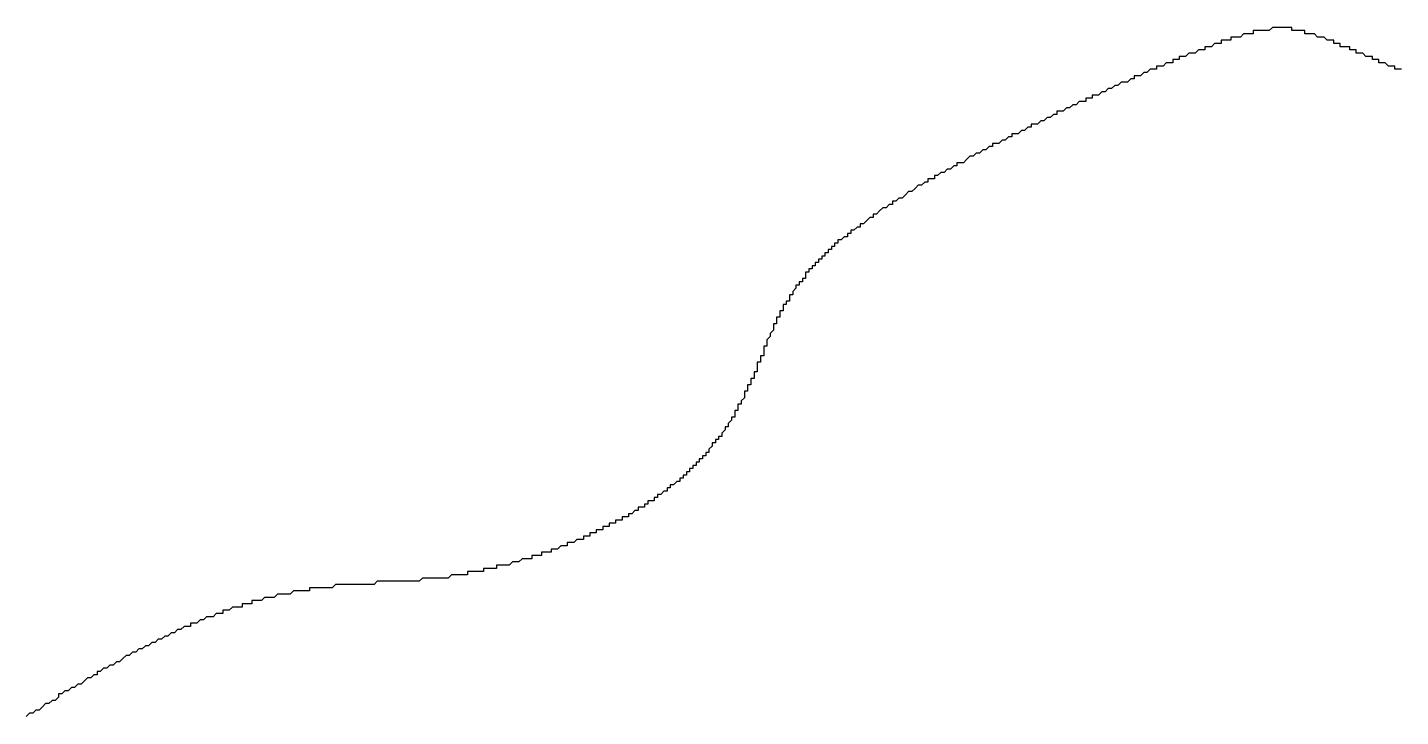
# Model space of a CAD drawing. Header units: millimetres. Extents: x 289 to 9778, y -894 to 6380.
# Drawn here: x 7125.904 to 7130.168, y -366.723 to -364.583 of the extents above; entities that cross this region are included whole.
import ezdxf

# ---------------------------------------------------------------- set-up
doc = ezdxf.new("R2010")
doc.units = ezdxf.units.MM

msp = doc.modelspace()

# ---------------------------------------------------------------- linework, layer by layer
msp.add_polyline3d([(7130.1701, -364.7125, 0), (7130.1601, -364.7125, 0), (7130.1601, -364.7125, 0), (7130.1501, -364.7125, 0), (7130.1501, -364.7025, 0), (7130.1401, -364.7025, 0), (7130.1401, -364.7025, 0), (7130.1301, -364.7025, 0), (7130.1301, -364.7025, 0), (7130.1201, -364.6925, 0), (7130.1201, -364.6925, 0), (7130.1201, -364.6925, 0), (7130.1101, -364.6925, 0), (7130.1101, -364.6925, 0), (7130.1001, -364.6925, 0), (7130.1001, -364.6825, 0), (7130.0901, -364.6825, 0), (7130.0901, -364.6825, 0), (7130.0901, -364.6825, 0), (7130.0801, -364.6825, 0), (7130.0801, -364.6725, 0), (7130.0701, -364.6725, 0), (7130.0701, -364.6725, 0), (7130.0601, -364.6725, 0), (7130.0601, -364.6725, 0), (7130.0601, -364.6725, 0), (7130.0501, -364.6625, 0), (7130.0501, -364.6625, 0), (7130.0401, -364.6625, 0), (7130.0401, -364.6625, 0), (7130.0401, -364.6625, 0), (7130.0301, -364.6625, 0), (7130.0301, -364.6525, 0), (7130.0201, -364.6525, 0), (7130.0201, -364.6525, 0), (7130.0201, -364.6525, 0), (7130.0101, -364.6525, 0), (7130.0101, -364.6525, 0), (7130.0101, -364.6425, 0), (7130.0001, -364.6425, 0), (7130.0001, -364.6425, 0), (7130.0001, -364.6425, 0), (7129.9901, -364.6425, 0), (7129.9901, -364.6425, 0), (7129.9801, -364.6425, 0), (7129.9801, -364.6325, 0), (7129.9801, -364.6325, 0), (7129.9701, -364.6325, 0), (7129.9701, -364.6325, 0), (7129.9701, -364.6325, 0), (7129.9601, -364.6325, 0), (7129.9601, -364.6325, 0), (7129.9601, -364.6225, 0), (7129.9501, -364.6225, 0), (7129.9501, -364.6225, 0), (7129.9501, -364.6225, 0), (7129.9401, -364.6225, 0), (7129.9401, -364.6225, 0), (7129.9401, -364.6225, 0), (7129.9401, -364.6225, 0), (7129.9301, -364.6125, 0), (7129.9301, -364.6125, 0), (7129.9301, -364.6125, 0), (7129.9201, -364.6125, 0), (7129.9201, -364.6125, 0), (7129.9201, -364.6125, 0), (7129.9101, -364.6125, 0), (7129.9101, -364.6125, 0), (7129.9101, -364.6125, 0), (7129.9101, -364.6125, 0), (7129.9001, -364.6025, 0), (7129.9001, -364.6025, 0), (7129.9001, -364.6025, 0), (7129.9001, -364.6025, 0), (7129.8901, -364.6025, 0), (7129.8901, -364.6025, 0), (7129.8901, -364.6025, 0), (7129.8901, -364.6025, 0), (7129.8801, -364.6025, 0), (7129.8801, -364.6025, 0), (7129.8801, -364.6025, 0), (7129.8801, -364.6025, 0), (7129.8701, -364.6025, 0), (7129.8701, -364.5925, 0), (7129.8701, -364.5925, 0), (7129.8701, -364.5925, 0), (7129.8601, -364.5925, 0), (7129.8601, -364.5925, 0), (7129.8601, -364.5925, 0), (7129.8601, -364.5925, 0), (7129.8601, -364.5925, 0), (7129.8501, -364.5925, 0), (7129.8501, -364.5925, 0), (7129.8501, -364.5925, 0), (7129.8501, -364.5925, 0), (7129.8501, -364.5925, 0), (7129.8401, -364.5925, 0), (7129.8401, -364.5925, 0), (7129.8401, -364.5925, 0), (7129.8401, -364.5925, 0), (7129.8401, -364.5925, 0), (7129.8301, -364.5925, 0), (7129.8301, -364.5925, 0), (7129.8301, -364.5925, 0), (7129.8301, -364.5925, 0), (7129.8301, -364.5925, 0), (7129.8301, -364.5825, 0), (7129.8201, -364.5825, 0), (7129.8201, -364.5825, 0), (7129.8201, -364.5825, 0), (7129.8201, -364.5825, 0), (7129.8201, -364.5825, 0), (7129.8101, -364.5825, 0), (7129.8101, -364.5825, 0), (7129.8101, -364.5825, 0), (7129.8101, -364.5825, 0), (7129.8101, -364.5825, 0), (7129.8101, -364.5825, 0), (7129.8001, -364.5825, 0), (7129.8001, -364.5825, 0), (7129.8001, -364.5825, 0), (7129.8001, -364.5825, 0), (7129.8001, -364.5825, 0), (7129.8001, -364.5825, 0), (7129.7901, -364.5825, 0), (7129.7901, -364.5825, 0), (7129.7901, -364.5825, 0), (7129.7901, -364.5825, 0), (7129.7901, -364.5825, 0), (7129.7801, -364.5825, 0), (7129.7801, -364.5825, 0), (7129.7801, -364.5825, 0), (7129.7801, -364.5825, 0), (7129.7801, -364.5825, 0), (7129.7701, -364.5825, 0), (7129.7701, -364.5825, 0), (7129.7701, -364.5825, 0), (7129.7701, -364.5825, 0), (7129.7701, -364.5825, 0), (7129.7601, -364.5925, 0), (7129.7601, -364.5925, 0), (7129.7601, -364.5925, 0), (7129.7601, -364.5925, 0), (7129.7601, -364.5925, 0), (7129.7501, -364.5925, 0), (7129.7501, -364.5925, 0), (7129.7501, -364.5925, 0), (7129.7501, -364.5925, 0), (7129.7401, -364.5925, 0), (7129.7401, -364.5925, 0), (7129.7401, -364.5925, 0), (7129.7401, -364.5925, 0), (7129.7301, -364.5925, 0), (7129.7301, -364.5925, 0), (7129.7301, -364.5925, 0), (7129.7301, -364.5925, 0), (7129.7201, -364.5925, 0), (7129.7201, -364.5925, 0), (7129.7201, -364.5925, 0), (7129.7201, -364.5925, 0), (7129.7101, -364.5925, 0), (7129.7101, -364.6025, 0), (7129.7101, -364.6025, 0), (7129.7001, -364.6025, 0), (7129.7001, -364.6025, 0), (7129.7001, -364.6025, 0), (7129.6901, -364.6025, 0), (7129.6901, -364.6025, 0), (7129.6901, -364.6025, 0), (7129.6901, -364.6025, 0), (7129.6801, -364.6025, 0), (7129.6801, -364.6025, 0), (7129.6801, -364.6025, 0), (7129.6701, -364.6125, 0), (7129.6701, -364.6125, 0), (7129.6701, -364.6125, 0), (7129.6601, -364.6125, 0), (7129.6601, -364.6125, 0), (7129.6501, -364.6125, 0), (7129.6501, -364.6125, 0), (7129.6501, -364.6125, 0), (7129.6401, -364.6125, 0), (7129.6401, -364.6225, 0), (7129.6401, -364.6225, 0), (7129.6301, -364.6225, 0), (7129.6301, -364.6225, 0), (7129.6201, -364.6225, 0), (7129.6201, -364.6225, 0), (7129.6201, -364.6225, 0), (7129.6101, -364.6225, 0), (7129.6101, -364.6325, 0), (7129.6001, -364.6325, 0), (7129.6001, -364.6325, 0), (7129.6001, -364.6325, 0), (7129.5901, -364.6325, 0), (7129.5901, -364.6325, 0), (7129.5801, -364.6425, 0), (7129.5801, -364.6425, 0), (7129.5701, -364.6425, 0), (7129.5701, -364.6425, 0), (7129.5601, -364.6425, 0), (7129.5601, -364.6425, 0), (7129.5601, -364.6525, 0), (7129.5501, -364.6525, 0), (7129.5501, -364.6525, 0), (7129.5401, -364.6525, 0), (7129.5401, -364.6525, 0), (7129.5301, -364.6625, 0), (7129.5301, -364.6625, 0), (7129.5201, -364.6625, 0), (7129.5201, -364.6625, 0), (7129.5101, -364.6625, 0), (7129.5001, -364.6725, 0), (7129.5001, -364.6725, 0), (7129.4901, -364.6725, 0), (7129.4901, -364.6725, 0), (7129.4801, -364.6725, 0), (7129.4801, -364.6825, 0), (7129.4701, -364.6825, 0), (7129.4701, -364.6825, 0), (7129.4601, -364.6825, 0), (7129.4601, -364.6925, 0), (7129.4501, -364.6925, 0), (7129.4401, -364.6925, 0), (7129.4401, -364.6925, 0), (7129.4301, -364.7025, 0), (7129.4301, -364.7025, 0), (7129.4201, -364.7025, 0), (7129.4101, -364.7025, 0), (7129.4101, -364.7125, 0), (7129.4001, -364.7125, 0), (7129.4001, -364.7125, 0), (7129.3901, -364.7125, 0), (7129.3801, -364.7225, 0), (7129.3801, -364.7225, 0), (7129.3701, -364.7225, 0), (7129.3601, -364.7325, 0), (7129.3601, -364.7325, 0), (7129.3501, -364.7325, 0), (7129.3401, -364.7325, 0), (7129.3401, -364.7425, 0), (7129.3301, -364.7425, 0), (7129.3301, -364.7425, 0), (7129.3201, -364.7525, 0), (7129.3101, -364.7525, 0), (7129.3001, -364.7525, 0), (7129.3001, -364.7525, 0), (7129.2901, -364.7625, 0), (7129.2801, -364.7625, 0), (7129.2801, -364.7625, 0), (7129.2701, -364.7725, 0), (7129.2601, -364.7725, 0), (7129.2601, -364.7725, 0), (7129.2501, -364.7825, 0), (7129.2401, -364.7825, 0), (7129.2401, -364.7825, 0), (7129.2301, -364.7925, 0), (7129.2201, -364.7925, 0), (7129.2101, -364.7925, 0), (7129.2101, -364.8025, 0), (7129.2001, -364.8025, 0), (7129.1901, -364.8025, 0), (7129.1901, -364.8125, 0), (7129.1801, -364.8125, 0), (7129.1701, -364.8125, 0), (7129.1601, -364.8225, 0), (7129.1601, -364.8225, 0), (7129.1501, -364.8225, 0), (7129.1401, -364.8325, 0), (7129.1301, -364.8325, 0), (7129.1301, -364.8325, 0), (7129.1201, -364.8425, 0), (7129.1101, -364.8425, 0), (7129.1001, -364.8425, 0), (7129.1001, -364.8525, 0), (7129.0901, -364.8525, 0), (7129.0801, -364.8625, 0), (7129.0801, -364.8625, 0), (7129.0701, -364.8625, 0), (7129.0601, -364.8725, 0), (7129.0501, -364.8725, 0), (7129.0501, -364.8725, 0), (7129.0401, -364.8825, 0), (7129.0301, -364.8825, 0), (7129.0201, -364.8825, 0), (7129.0201, -364.8925, 0), (7129.0101, -364.8925, 0), (7129.0001, -364.9025, 0), (7128.9901, -364.9025, 0), (7128.9901, -364.9025, 0), (7128.9801, -364.9125, 0), (7128.9701, -364.9125, 0), (7128.9601, -364.9125, 0), (7128.9601, -364.9225, 0), (7128.9501, -364.9225, 0), (7128.9401, -364.9325, 0), (7128.9301, -364.9325, 0), (7128.9301, -364.9325, 0), (7128.9201, -364.9425, 0), (7128.9101, -364.9425, 0), (7128.9001, -364.9425, 0), (7128.9001, -364.9525, 0), (7128.8901, -364.9525, 0), (7128.8801, -364.9625, 0), (7128.8701, -364.9625, 0), (7128.8701, -364.9625, 0), (7128.8601, -364.9725, 0), (7128.8501, -364.9725, 0), (7128.8401, -364.9825, 0), (7128.8401, -364.9825, 0), (7128.8301, -364.9825, 0), (7128.8201, -364.9925, 0), (7128.8201, -364.9925, 0), (7128.8101, -365.0025, 0), (7128.8001, -365.0025, 0), (7128.7901, -365.0025, 0), (7128.7901, -365.0125, 0), (7128.7801, -365.0125, 0), (7128.7701, -365.0225, 0), (7128.7701, -365.0225, 0), (7128.7601, -365.0225, 0), (7128.7501, -365.0325, 0), (7128.7401, -365.0325, 0), (7128.7401, -365.0325, 0), (7128.7301, -365.0425, 0), (7128.7201, -365.0425, 0), (7128.7201, -365.0525, 0), (7128.7101, -365.0525, 0), (7128.7001, -365.0525, 0), (7128.7001, -365.0625, 0), (7128.6901, -365.0625, 0), (7128.6801, -365.0725, 0), (7128.6801, -365.0725, 0), (7128.6701, -365.0725, 0), (7128.6601, -365.0825, 0), (7128.6601, -365.0825, 0), (7128.6501, -365.0925, 0), (7128.6401, -365.0925, 0), (7128.6401, -365.0925, 0), (7128.6301, -365.1025, 0), (7128.6301, -365.1025, 0), (7128.6201, -365.1125, 0), (7128.6101, -365.1125, 0), (7128.6101, -365.1125, 0), (7128.6001, -365.1225, 0), (7128.5901, -365.1225, 0), (7128.5901, -365.1325, 0), (7128.5801, -365.1325, 0), (7128.5801, -365.1325, 0), (7128.5701, -365.1425, 0), (7128.5601, -365.1425, 0), (7128.5601, -365.1425, 0), (7128.5501, -365.1525, 0), (7128.5501, -365.1525, 0), (7128.5401, -365.1625, 0), (7128.5401, -365.1625, 0), (7128.5301, -365.1625, 0), (7128.5301, -365.1725, 0), (7128.5201, -365.1725, 0), (7128.5201, -365.1725, 0), (7128.5101, -365.1825, 0), (7128.5101, -365.1825, 0), (7128.5001, -365.1925, 0), (7128.5001, -365.1925, 0), (7128.4901, -365.1925, 0), (7128.4901, -365.2025, 0), (7128.4801, -365.2025, 0), (7128.4801, -365.2025, 0), (7128.4701, -365.2125, 0), (7128.4701, -365.2125, 0), (7128.4601, -365.2125, 0), (7128.4601, -365.2225, 0), (7128.4501, -365.2225, 0), (7128.4501, -365.2225, 0), (7128.4501, -365.2325, 0), (7128.4401, -365.2325, 0), (7128.4401, -365.2325, 0), (7128.4301, -365.2425, 0), (7128.4301, -365.2425, 0), (7128.4201, -365.2425, 0), (7128.4201, -365.2525, 0), (7128.4201, -365.2525, 0), (7128.4101, -365.2525, 0), (7128.4101, -365.2625, 0), (7128.4101, -365.2625, 0), (7128.4001, -365.2625, 0), (7128.4001, -365.2725, 0), (7128.3901, -365.2725, 0), (7128.3901, -365.2725, 0), (7128.3901, -365.2825, 0), (7128.3801, -365.2825, 0), (7128.3801, -365.2825, 0), (7128.3801, -365.2925, 0), (7128.3701, -365.2925, 0), (7128.3701, -365.2925, 0), (7128.3701, -365.3025, 0), (7128.3601, -365.3025, 0), (7128.3601, -365.3025, 0), (7128.3601, -365.3125, 0), (7128.3601, -365.3125, 0), (7128.3501, -365.3125, 0), (7128.3501, -365.3225, 0), (7128.3501, -365.3225, 0), (7128.3401, -365.3225, 0), (7128.3401, -365.3325, 0), (7128.3401, -365.3325, 0), (7128.3401, -365.3325, 0), (7128.3301, -365.3325, 0), (7128.3301, -365.3425, 0), (7128.3301, -365.3425, 0), (7128.3201, -365.3425, 0), (7128.3201, -365.3525, 0), (7128.3201, -365.3525, 0), (7128.3201, -365.3525, 0), (7128.3201, -365.3625, 0), (7128.3101, -365.3625, 0), (7128.3101, -365.3625, 0), (7128.3101, -365.3625, 0), (7128.3101, -365.3725, 0), (7128.3001, -365.3725, 0), (7128.3001, -365.3725, 0), (7128.3001, -365.3825, 0), (7128.3001, -365.3825, 0), (7128.2901, -365.3825, 0), (7128.2901, -365.3825, 0), (7128.2901, -365.3925, 0), (7128.2901, -365.3925, 0), (7128.2901, -365.3925, 0), (7128.2801, -365.4025, 0), (7128.2801, -365.4025, 0), (7128.2801, -365.4025, 0), (7128.2801, -365.4025, 0), (7128.2801, -365.4125, 0), (7128.2801, -365.4125, 0), (7128.2701, -365.4125, 0), (7128.2701, -365.4125, 0), (7128.2701, -365.4225, 0), (7128.2701, -365.4225, 0), (7128.2701, -365.4225, 0), (7128.2701, -365.4325, 0), (7128.2601, -365.4325, 0), (7128.2601, -365.4325, 0), (7128.2601, -365.4325, 0), (7128.2601, -365.4425, 0), (7128.2601, -365.4425, 0), (7128.2601, -365.4425, 0), (7128.2501, -365.4425, 0), (7128.2501, -365.4525, 0), (7128.2501, -365.4525, 0), (7128.2501, -365.4525, 0), (7128.2501, -365.4625, 0), (7128.2501, -365.4625, 0), (7128.2501, -365.4625, 0), (7128.2401, -365.4625, 0), (7128.2401, -365.4725, 0), (7128.2401, -365.4725, 0), (7128.2401, -365.4725, 0), (7128.2401, -365.4725, 0), (7128.2401, -365.4825, 0), (7128.2401, -365.4825, 0), (7128.2301, -365.4825, 0), (7128.2301, -365.4825, 0), (7128.2301, -365.4925, 0), (7128.2301, -365.4925, 0), (7128.2301, -365.4925, 0), (7128.2301, -365.5025, 0), (7128.2301, -365.5025, 0), (7128.2301, -365.5025, 0), (7128.2201, -365.5025, 0), (7128.2201, -365.5125, 0), (7128.2201, -365.5125, 0), (7128.2201, -365.5125, 0), (7128.2201, -365.5125, 0), (7128.2201, -365.5225, 0), (7128.2201, -365.5225, 0), (7128.2201, -365.5225, 0), (7128.2101, -365.5325, 0), (7128.2101, -365.5325, 0), (7128.2101, -365.5325, 0), (7128.2101, -365.5325, 0), (7128.2101, -365.5425, 0), (7128.2101, -365.5425, 0), (7128.2101, -365.5425, 0), (7128.2101, -365.5425, 0), (7128.2001, -365.5525, 0), (7128.2001, -365.5525, 0), (7128.2001, -365.5525, 0), (7128.2001, -365.5625, 0), (7128.2001, -365.5625, 0), (7128.2001, -365.5625, 0), (7128.2001, -365.5625, 0), (7128.2001, -365.5725, 0), (7128.2001, -365.5725, 0), (7128.1901, -365.5725, 0), (7128.1901, -365.5825, 0), (7128.1901, -365.5825, 0), (7128.1901, -365.5825, 0), (7128.1901, -365.5825, 0), (7128.1901, -365.5925, 0), (7128.1901, -365.5925, 0), (7128.1901, -365.5925, 0), (7128.1901, -365.6025, 0), (7128.1801, -365.6025, 0), (7128.1801, -365.6025, 0), (7128.1801, -365.6125, 0), (7128.1801, -365.6125, 0), (7128.1801, -365.6125, 0), (7128.1801, -365.6125, 0), (7128.1801, -365.6225, 0), (7128.1801, -365.6225, 0), (7128.1701, -365.6225, 0), (7128.1701, -365.6325, 0), (7128.1701, -365.6325, 0), (7128.1701, -365.6325, 0), (7128.1701, -365.6425, 0), (7128.1701, -365.6425, 0), (7128.1701, -365.6425, 0), (7128.1701, -365.6525, 0), (7128.1601, -365.6525, 0), (7128.1601, -365.6525, 0), (7128.1601, -365.6625, 0), (7128.1601, -365.6625, 0), (7128.1601, -365.6625, 0), (7128.1601, -365.6625, 0), (7128.1601, -365.6725, 0), (7128.1501, -365.6725, 0), (7128.1501, -365.6725, 0), (7128.1501, -365.6825, 0), (7128.1501, -365.6825, 0), (7128.1501, -365.6825, 0), (7128.1501, -365.6925, 0), (7128.1501, -365.6925, 0), (7128.1401, -365.6925, 0), (7128.1401, -365.7025, 0), (7128.1401, -365.7025, 0), (7128.1401, -365.7025, 0), (7128.1401, -365.7025, 0), (7128.1401, -365.7125, 0), (7128.1401, -365.7125, 0), (7128.1301, -365.7125, 0), (7128.1301, -365.7225, 0), (7128.1301, -365.7225, 0), (7128.1301, -365.7225, 0), (7128.1301, -365.7325, 0), (7128.1301, -365.7325, 0), (7128.1301, -365.7325, 0), (7128.1201, -365.7425, 0), (7128.1201, -365.7425, 0), (7128.1201, -365.7425, 0), (7128.1201, -365.7525, 0), (7128.1201, -365.7525, 0), (7128.1201, -365.7525, 0), (7128.1101, -365.7525, 0), (7128.1101, -365.7625, 0), (7128.1101, -365.7625, 0), (7128.1101, -365.7625, 0), (7128.1101, -365.7725, 0), (7128.1101, -365.7725, 0), (7128.1001, -365.7725, 0), (7128.1001, -365.7825, 0), (7128.1001, -365.7825, 0), (7128.1001, -365.7825, 0), (7128.1001, -365.7925, 0), (7128.0901, -365.7925, 0), (7128.0901, -365.7925, 0), (7128.0901, -365.7925, 0), (7128.0901, -365.8025, 0), (7128.0901, -365.8025, 0), (7128.0901, -365.8025, 0), (7128.0801, -365.8125, 0), (7128.0801, -365.8125, 0), (7128.0801, -365.8125, 0), (7128.0801, -365.8225, 0), (7128.0801, -365.8225, 0), (7128.0701, -365.8225, 0), (7128.0701, -365.8225, 0), (7128.0701, -365.8325, 0), (7128.0701, -365.8325, 0), (7128.0701, -365.8325, 0), (7128.0601, -365.8425, 0), (7128.0601, -365.8425, 0), (7128.0601, -365.8425, 0), (7128.0601, -365.8525, 0), (7128.0501, -365.8525, 0), (7128.0501, -365.8525, 0), (7128.0501, -365.8525, 0), (7128.0501, -365.8625, 0), (7128.0501, -365.8625, 0), (7128.0401, -365.8625, 0), (7128.0401, -365.8725, 0), (7128.0401, -365.8725, 0), (7128.0401, -365.8725, 0), (7128.0301, -365.8725, 0), (7128.0301, -365.8825, 0), (7128.0301, -365.8825, 0), (7128.0301, -365.8825, 0), (7128.0201, -365.8925, 0), (7128.0201, -365.8925, 0), (7128.0201, -365.8925, 0), (7128.0201, -365.9025, 0), (7128.0101, -365.9025, 0), (7128.0101, -365.9025, 0), (7128.0101, -365.9025, 0), (7128.0101, -365.9125, 0), (7128.0001, -365.9125, 0), (7128.0001, -365.9125, 0), (7128.0001, -365.9225, 0), (7128.0001, -365.9225, 0), (7127.9901, -365.9225, 0), (7127.9901, -365.9225, 0), (7127.9901, -365.9325, 0), (7127.9901, -365.9325, 0), (7127.9801, -365.9325, 0), (7127.9801, -365.9325, 0), (7127.9801, -365.9425, 0), (7127.9801, -365.9425, 0), (7127.9701, -365.9425, 0), (7127.9701, -365.9525, 0), (7127.9701, -365.9525, 0), (7127.9601, -365.9525, 0), (7127.9601, -365.9525, 0), (7127.9601, -365.9625, 0), (7127.9601, -365.9625, 0), (7127.9501, -365.9625, 0), (7127.9501, -365.9625, 0), (7127.9501, -365.9725, 0), (7127.9401, -365.9725, 0), (7127.9401, -365.9725, 0), (7127.9401, -365.9825, 0), (7127.9301, -365.9825, 0), (7127.9301, -365.9825, 0), (7127.9301, -365.9825, 0), (7127.9301, -365.9925, 0), (7127.9201, -365.9925, 0), (7127.9201, -365.9925, 0), (7127.9201, -365.9925, 0), (7127.9101, -366.0025, 0), (7127.9101, -366.0025, 0), (7127.9101, -366.0025, 0), (7127.9001, -366.0025, 0), (7127.9001, -366.0125, 0), (7127.9001, -366.0125, 0), (7127.8901, -366.0125, 0), (7127.8901, -366.0125, 0), (7127.8901, -366.0225, 0), (7127.8801, -366.0225, 0), (7127.8801, -366.0225, 0), (7127.8801, -366.0225, 0), (7127.8701, -366.0325, 0), (7127.8701, -366.0325, 0), (7127.8701, -366.0325, 0), (7127.8601, -366.0325, 0), (7127.8601, -366.0425, 0), (7127.8601, -366.0425, 0), (7127.8501, -366.0425, 0), (7127.8501, -366.0425, 0), (7127.8501, -366.0525, 0), (7127.8401, -366.0525, 0), (7127.8401, -366.0525, 0), (7127.8301, -366.0525, 0), (7127.8301, -366.0625, 0), (7127.8301, -366.0625, 0), (7127.8201, -366.0625, 0), (7127.8201, -366.0625, 0), (7127.8201, -366.0725, 0), (7127.8101, -366.0725, 0), (7127.8101, -366.0725, 0), (7127.8001, -366.0725, 0), (7127.8001, -366.0725, 0), (7127.8001, -366.0825, 0), (7127.7901, -366.0825, 0), (7127.7901, -366.0825, 0), (7127.7901, -366.0825, 0), (7127.7801, -366.0925, 0), (7127.7801, -366.0925, 0), (7127.7701, -366.0925, 0), (7127.7701, -366.0925, 0), (7127.7701, -366.1025, 0), (7127.7601, -366.1025, 0), (7127.7601, -366.1025, 0), (7127.7501, -366.1025, 0), (7127.7501, -366.1025, 0), (7127.7501, -366.1125, 0), (7127.7401, -366.1125, 0), (7127.7401, -366.1125, 0), (7127.7301, -366.1125, 0), (7127.7301, -366.1225, 0), (7127.7301, -366.1225, 0), (7127.7201, -366.1225, 0), (7127.7201, -366.1225, 0), (7127.7101, -366.1225, 0), (7127.7101, -366.1325, 0), (7127.7001, -366.1325, 0), (7127.7001, -366.1325, 0), (7127.7001, -366.1325, 0), (7127.6901, -366.1325, 0), (7127.6901, -366.1425, 0), (7127.6801, -366.1425, 0), (7127.6801, -366.1425, 0), (7127.6701, -366.1425, 0), (7127.6701, -366.1525, 0), (7127.6701, -366.1525, 0), (7127.6601, -366.1525, 0), (7127.6601, -366.1525, 0), (7127.6501, -366.1525, 0), (7127.6501, -366.1625, 0), (7127.6401, -366.1625, 0), (7127.6401, -366.1625, 0), (7127.6301, -366.1625, 0), (7127.6301, -366.1625, 0), (7127.6301, -366.1725, 0), (7127.6201, -366.1725, 0), (7127.6201, -366.1725, 0), (7127.6101, -366.1725, 0), (7127.6101, -366.1725, 0), (7127.6001, -366.1825, 0), (7127.6001, -366.1825, 0), (7127.5901, -366.1825, 0), (7127.5901, -366.1825, 0), (7127.5801, -366.1825, 0), (7127.5801, -366.1925, 0), (7127.5701, -366.1925, 0), (7127.5701, -366.1925, 0), (7127.5701, -366.1925, 0), (7127.5601, -366.1925, 0), (7127.5601, -366.1925, 0), (7127.5501, -366.2025, 0), (7127.5501, -366.2025, 0), (7127.5401, -366.2025, 0), (7127.5401, -366.2025, 0), (7127.5301, -366.2025, 0), (7127.5301, -366.2125, 0), (7127.5201, -366.2125, 0), (7127.5201, -366.2125, 0), (7127.5101, -366.2125, 0), (7127.5101, -366.2125, 0), (7127.5001, -366.2125, 0), (7127.5001, -366.2225, 0), (7127.4901, -366.2225, 0), (7127.4901, -366.2225, 0), (7127.4801, -366.2225, 0), (7127.4801, -366.2225, 0), (7127.4701, -366.2225, 0), (7127.4701, -366.2325, 0), (7127.4601, -366.2325, 0), (7127.4601, -366.2325, 0), (7127.4501, -366.2325, 0), (7127.4501, -366.2325, 0), (7127.4401, -366.2325, 0), (7127.4401, -366.2325, 0), (7127.4301, -366.2425, 0), (7127.4301, -366.2425, 0), (7127.4201, -366.2425, 0), (7127.4201, -366.2425, 0), (7127.4101, -366.2425, 0), (7127.4101, -366.2425, 0), (7127.4001, -366.2525, 0), (7127.4001, -366.2525, 0), (7127.3901, -366.2525, 0), (7127.3901, -366.2525, 0), (7127.3801, -366.2525, 0), (7127.3701, -366.2525, 0), (7127.3701, -366.2525, 0), (7127.3601, -366.2525, 0), (7127.3601, -366.2625, 0), (7127.3501, -366.2625, 0), (7127.3501, -366.2625, 0), (7127.3401, -366.2625, 0), (7127.3401, -366.2625, 0), (7127.3301, -366.2625, 0), (7127.3301, -366.2625, 0), (7127.3201, -366.2625, 0), (7127.3201, -366.2725, 0), (7127.3101, -366.2725, 0), (7127.3101, -366.2725, 0), (7127.3001, -366.2725, 0), (7127.2901, -366.2725, 0), (7127.2901, -366.2725, 0), (7127.2801, -366.2725, 0), (7127.2801, -366.2725, 0), (7127.2701, -366.2725, 0), (7127.2701, -366.2825, 0), (7127.2601, -366.2825, 0), (7127.2601, -366.2825, 0), (7127.2501, -366.2825, 0), (7127.2501, -366.2825, 0), (7127.2401, -366.2825, 0), (7127.2301, -366.2825, 0), (7127.2301, -366.2825, 0), (7127.2201, -366.2825, 0), (7127.2201, -366.2825, 0), (7127.2101, -366.2925, 0), (7127.2101, -366.2925, 0), (7127.2001, -366.2925, 0), (7127.2001, -366.2925, 0), (7127.1901, -366.2925, 0), (7127.1801, -366.2925, 0), (7127.1801, -366.2925, 0), (7127.1701, -366.2925, 0), (7127.1701, -366.2925, 0), (7127.1601, -366.2925, 0), (7127.1601, -366.2925, 0), (7127.1501, -366.2925, 0), (7127.1501, -366.2925, 0), (7127.1401, -366.2925, 0), (7127.1301, -366.2925, 0), (7127.1301, -366.2925, 0), (7127.1201, -366.3025, 0), (7127.1201, -366.3025, 0), (7127.1101, -366.3025, 0), (7127.1101, -366.3025, 0), (7127.1001, -366.3025, 0), (7127.1001, -366.3025, 0), (7127.0901, -366.3025, 0), (7127.0901, -366.3025, 0), (7127.0801, -366.3025, 0), (7127.0801, -366.3025, 0), (7127.0701, -366.3025, 0), (7127.0701, -366.3025, 0), (7127.0601, -366.3025, 0), (7127.0601, -366.3025, 0), (7127.0501, -366.3025, 0), (7127.0401, -366.3025, 0), (7127.0401, -366.3025, 0), (7127.0301, -366.3025, 0), (7127.0301, -366.3025, 0), (7127.0201, -366.3025, 0), (7127.0201, -366.3025, 0), (7127.0101, -366.3025, 0), (7127.0101, -366.3025, 0), (7127.0001, -366.3025, 0), (7127.0001, -366.3025, 0), (7126.9901, -366.3025, 0), (7126.9901, -366.3025, 0), (7126.9801, -366.3125, 0), (7126.9801, -366.3125, 0), (7126.9701, -366.3125, 0), (7126.9701, -366.3125, 0), (7126.9601, -366.3125, 0), (7126.9601, -366.3125, 0), (7126.9501, -366.3125, 0), (7126.9501, -366.3125, 0), (7126.9401, -366.3125, 0), (7126.9401, -366.3125, 0), (7126.9301, -366.3125, 0), (7126.9301, -366.3125, 0), (7126.9201, -366.3125, 0), (7126.9201, -366.3125, 0), (7126.9101, -366.3125, 0), (7126.9101, -366.3125, 0), (7126.9001, -366.3125, 0), (7126.9001, -366.3125, 0), (7126.8901, -366.3125, 0), (7126.8901, -366.3125, 0), (7126.8801, -366.3125, 0), (7126.8801, -366.3125, 0), (7126.8701, -366.3125, 0), (7126.8701, -366.3125, 0), (7126.8601, -366.3125, 0), (7126.8501, -366.3225, 0), (7126.8501, -366.3225, 0), (7126.8401, -366.3225, 0), (7126.8401, -366.3225, 0), (7126.8301, -366.3225, 0), (7126.8301, -366.3225, 0), (7126.8201, -366.3225, 0), (7126.8201, -366.3225, 0), (7126.8101, -366.3225, 0), (7126.8101, -366.3225, 0), (7126.8001, -366.3225, 0), (7126.8001, -366.3225, 0), (7126.7901, -366.3225, 0), (7126.7901, -366.3225, 0), (7126.7801, -366.3225, 0), (7126.7801, -366.3325, 0), (7126.7701, -366.3325, 0), (7126.7701, -366.3325, 0), (7126.7601, -366.3325, 0), (7126.7501, -366.3325, 0), (7126.7501, -366.3325, 0), (7126.7401, -366.3325, 0), (7126.7401, -366.3325, 0), (7126.7301, -366.3325, 0), (7126.7301, -366.3325, 0), (7126.7201, -366.3425, 0), (7126.7201, -366.3425, 0), (7126.7101, -366.3425, 0), (7126.7001, -366.3425, 0), (7126.7001, -366.3425, 0), (7126.6901, -366.3425, 0), (7126.6901, -366.3425, 0), (7126.6801, -366.3425, 0), (7126.6801, -366.3425, 0), (7126.6701, -366.3525, 0), (7126.6601, -366.3525, 0), (7126.6601, -366.3525, 0), (7126.6501, -366.3525, 0), (7126.6501, -366.3525, 0), (7126.6401, -366.3525, 0), (7126.6301, -366.3625, 0), (7126.6301, -366.3625, 0), (7126.6201, -366.3625, 0), (7126.6201, -366.3625, 0), (7126.6101, -366.3625, 0), (7126.6001, -366.3625, 0), (7126.6001, -366.3725, 0), (7126.5901, -366.3725, 0), (7126.5901, -366.3725, 0), (7126.5801, -366.3725, 0), (7126.5701, -366.3725, 0), (7126.5701, -366.3825, 0), (7126.5601, -366.3825, 0), (7126.5501, -366.3825, 0), (7126.5501, -366.3825, 0), (7126.5401, -366.3825, 0), (7126.5301, -366.3925, 0), (7126.5301, -366.3925, 0), (7126.5201, -366.3925, 0), (7126.5101, -366.3925, 0), (7126.5101, -366.4025, 0), (7126.5001, -366.4025, 0), (7126.4901, -366.4025, 0), (7126.4901, -366.4025, 0), (7126.4801, -366.4125, 0), (7126.4701, -366.4125, 0), (7126.4701, -366.4125, 0), (7126.4601, -366.4125, 0), (7126.4501, -366.4225, 0), (7126.4401, -366.4225, 0), (7126.4401, -366.4225, 0), (7126.4301, -366.4325, 0), (7126.4201, -366.4325, 0), (7126.4101, -366.4325, 0), (7126.4101, -366.4425, 0), (7126.4001, -366.4425, 0), (7126.3901, -366.4425, 0), (7126.3801, -366.4525, 0), (7126.3801, -366.4525, 0), (7126.3701, -366.4525, 0), (7126.3601, -366.4625, 0), (7126.3501, -366.4625, 0), (7126.3501, -366.4625, 0), (7126.3401, -366.4725, 0), (7126.3301, -366.4725, 0), (7126.3201, -366.4825, 0), (7126.3101, -366.4825, 0), (7126.3101, -366.4825, 0), (7126.3001, -366.4925, 0), (7126.2901, -366.4925, 0), (7126.2801, -366.5025, 0), (7126.2701, -366.5025, 0), (7126.2601, -366.5125, 0), (7126.2601, -366.5125, 0), (7126.2501, -366.5125, 0), (7126.2401, -366.5225, 0), (7126.2301, -366.5225, 0), (7126.2201, -366.5325, 0), (7126.2101, -366.5325, 0), (7126.2001, -366.5425, 0), (7126.2001, -366.5425, 0), (7126.1901, -366.5525, 0), (7126.1801, -366.5525, 0), (7126.1701, -366.5625, 0), (7126.1601, -366.5625, 0), (7126.1501, -366.5725, 0), (7126.1401, -366.5725, 0), (7126.1301, -366.5825, 0), (7126.1201, -366.5825, 0), (7126.1201, -366.5925, 0), (7126.1101, -366.5925, 0), (7126.1001, -366.6025, 0), (7126.0901, -366.6025, 0), (7126.0801, -366.6125, 0), (7126.0701, -366.6225, 0), (7126.0601, -366.6225, 0), (7126.0501, -366.6325, 0), (7126.0401, -366.6325, 0), (7126.0301, -366.6425, 0), (7126.0201, -366.6425, 0), (7126.0101, -366.6525, 0), (7126.0001, -366.6525, 0), (7126.0001, -366.6625, 0), (7125.9901, -366.6725, 0), (7125.9801, -366.6725, 0), (7125.9701, -366.6825, 0), (7125.9601, -366.6825, 0), (7125.9501, -366.6925, 0), (7125.9401, -366.7025, 0), (7125.9301, -366.7025, 0), (7125.9201, -366.7125, 0), (7125.9101, -366.7125, 0), (7125.9001, -366.7225, 0)])

doc.saveas('drawing.dxf')
